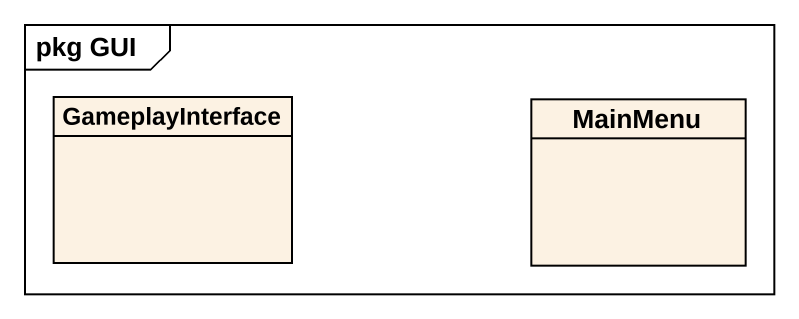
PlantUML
@startuml
mainframe pkg GUI
hide circle
hide empty members
class GameplayInterface
class MainMenu
@enduml
